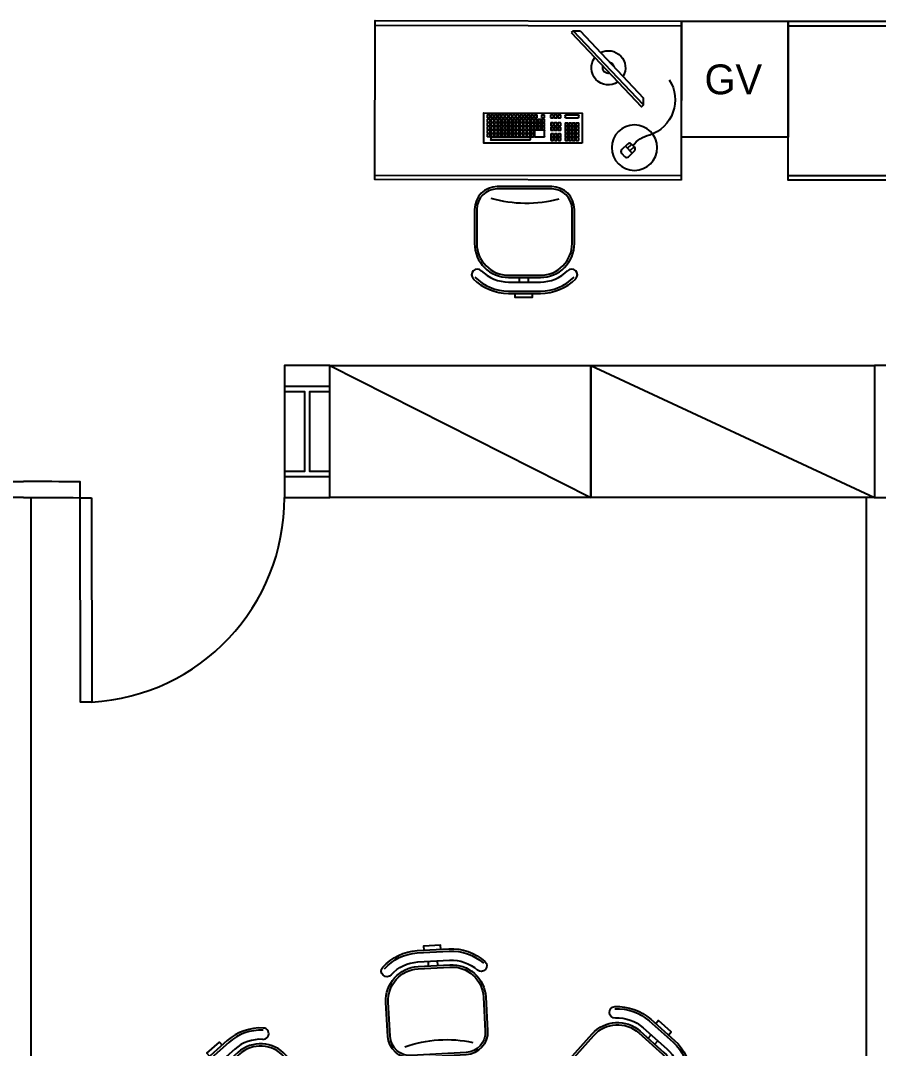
# Model space of a CAD drawing. Extents: x -1.7 to 87, y -33.6 to 19.
# Drawn here: x 6.367 to 10.148, y 4.284 to 8.809 of the extents above; entities that cross this region are included whole.
import ezdxf

# ---------------------------------------------------------------- set-up
doc = ezdxf.new("R2010")
doc.units = 0
for name, color, linetype in [('AR-ARMÁRIOS', 2, 'Continuous'), ('AR-DIV', 2, 'Continuous'), ('AR-EST', 4, 'Continuous'), ('AR-MOB', 2, 'Continuous'), ('AR-POR', 1, 'Continuous')]:
    doc.layers.add(name, color=color, linetype=linetype)

# ---------------------------------------------------------------- blocks, each defined once
blk = doc.blocks.new('CADEIRA-S')
at = {"color": 2}
for p, q in [((0.0718, 0.2686), (-0.0682, 0.2686)), ((0.0718, 0.2186), (-0.0682, 0.2186)), ((0.0718, 0.1986), (-0.0682, 0.1986)), ((-0.2182, 0.0486), (-0.2182, -0.1014)), ((0.2218, -0.1014), (0.2218, 0.0486)), ((-0.1182, -0.2014), (0.1218, -0.2014))]:
    blk.add_line(p, q, dxfattribs=at)
at = {"color": 1}
for p, q in [((0.0718, 0.2586), (-0.0682, 0.2586)), ((0.0718, 0.1886), (-0.0682, 0.1886)), ((-0.0148, 0.1986), (-0.0149, 0.2186)), ((0.0252, 0.1986), (0.0251, 0.2186)), ((-0.2082, 0.0486), (-0.2082, -0.1014)), ((0.2118, -0.1014), (0.2118, 0.0486)), ((-0.1182, -0.1914), (0.1218, -0.1914))]:
    blk.add_line(p, q, dxfattribs=at)
at = {"color": 2}
blk.add_lwpolyline([(-0.032, 0.2686), (-0.032, 0.2867), (0.0426, 0.2867), (0.0426, 0.2686)], dxfattribs=at)
for centre, radius, start, end in [((-0.0682, 0.0486), 0.22, 90, 135), ((0.0718, 0.0486), 0.22, 45, 90), ((-0.2061, 0.1864), 0.025, 135, 315), ((-0.0682, 0.0486), 0.15, 90, 180), ((-0.0682, 0.0486), 0.17, 90, 135), ((0.0718, 0.0486), 0.17, 45, 90), ((0.0718, 0.0486), 0.15, 0, 90), ((0.2097, 0.1864), 0.025, 225, 45), ((-0.1182, -0.1014), 0.1, 180, 270), ((0.1218, -0.1014), 0.1, 270, 0)]:
    blk.add_arc(centre, radius, start, end, dxfattribs=at)
at = {"color": 1}
for centre, radius, start, end in [((-0.0682, 0.0486), 0.21, 90, 135), ((0.0718, 0.0486), 0.21, 45, 90), ((-0.0682, 0.0486), 0.14, 90, 180), ((0.0718, 0.0486), 0.14, 0, 90), ((-0.1182, -0.1014), 0.09, 180, 270), ((-0.0052, -0.6823), 0.5534, 73.6911, 105.2491), ((0.1218, -0.1014), 0.09, 270, 0)]:
    blk.add_arc(centre, radius, start, end, dxfattribs=at)
blk = doc.blocks.new('MESA PARA RECEPCIONISTA')
at = {"color": 1}
for p, q in [((7.9996, 1.93), (6.6482, 1.93)), ((7.9982, 1.27), (6.6482, 1.27))]:
    blk.add_line(p, q, dxfattribs=at)
at = {"color": 2}
for p, q in [((7.0949, 1.9066), (6.814, 1.6113)), ((7.1249, 1.9073), (7.0949, 1.9066)), ((6.8147, 1.5813), (6.814, 1.6113)), ((6.8664, 1.4074), (6.8848, 1.3899)), ((6.8848, 1.3899), (6.8664, 1.4074)), ((6.8558, 1.3963), (6.8742, 1.3788)), ((6.8942, 1.3998), (6.864, 1.368))]:
    blk.add_line(p, q, dxfattribs=at)
at = {"color": 252}
for p, q in [((7.0996, 1.5258), (7.0996, 1.5341)), ((7.1012, 1.5357), (7.158, 1.5357)), ((7.158, 1.5242), (7.1012, 1.5242)), ((7.1596, 1.5341), (7.1596, 1.5258)), ((7.2505, 1.4412), (7.2505, 1.4667)), ((7.2521, 1.4683), (7.2932, 1.4683)), ((7.2948, 1.4667), (7.2948, 1.4412)), ((7.2164, 1.4367), (7.2208, 1.4367)), ((7.2164, 1.4243), (7.2208, 1.4243)), ((7.2932, 1.4396), (7.2521, 1.4396)), ((7.3143, 1.4462), (7.3143, 1.4419)), ((7.3143, 1.4351), (7.3143, 1.4259)), ((7.3159, 1.4367), (7.4851, 1.4367)), ((7.3159, 1.4243), (7.4851, 1.4243)), ((7.4867, 1.4462), (7.4867, 1.4419)), ((7.4867, 1.4351), (7.4867, 1.4259))]:
    blk.add_line(p, q, dxfattribs=at)
at = {"color": 2}
for points in [[(6.6482, 1.25), (7.9982, 1.25), (7.9982, 1.95), (6.6482, 1.95)], [(7.085, 1.4119), (7.5179, 1.4119), (7.5179, 1.5445), (7.085, 1.5445)]]:
    blk.add_lwpolyline(points, close=True, dxfattribs=at)
at = {"color": 1}
blk.add_lwpolyline([(7.134, 1.8987), (6.8238, 1.5727), (6.8147, 1.5813), (7.1249, 1.9073)], close=True, dxfattribs=at)
at = {"color": 252}
for points in [[(7.1118, 1.4988), (7.1118, 1.4902, -0.414214), (7.1099, 1.4883), (7.1013, 1.4883, -0.414214), (7.0994, 1.4902), (7.0994, 1.4988, -0.414214), (7.1013, 1.5007), (7.1099, 1.5007, -0.414214)], [(7.1278, 1.4988), (7.1278, 1.4902, -0.414214), (7.1259, 1.4883), (7.1173, 1.4883, -0.414214), (7.1154, 1.4902), (7.1154, 1.4988, -0.414214), (7.1173, 1.5007), (7.1259, 1.5007, -0.414214)], [(7.1438, 1.4988), (7.1438, 1.4902, -0.414214), (7.1419, 1.4883), (7.1333, 1.4883, -0.414214), (7.1314, 1.4902), (7.1314, 1.4988, -0.414214), (7.1333, 1.5007), (7.1419, 1.5007, -0.414214)], [(7.1598, 1.4988), (7.1598, 1.4902, -0.414214), (7.1579, 1.4883), (7.1493, 1.4883, -0.414214), (7.1474, 1.4902), (7.1474, 1.4988, -0.414214), (7.1493, 1.5007), (7.1579, 1.5007, -0.414214)], [(7.1914, 1.4992), (7.1914, 1.4905, -0.414214), (7.1895, 1.4886), (7.1808, 1.4886, -0.414214), (7.1789, 1.4905), (7.1789, 1.4992, -0.414214), (7.1808, 1.5011), (7.1895, 1.5011, -0.414214)], [(7.1917, 1.534), (7.1917, 1.5253, -0.414214), (7.1898, 1.5234), (7.1811, 1.5234, -0.414214), (7.1792, 1.5253), (7.1792, 1.534, -0.414214), (7.1811, 1.5359), (7.1898, 1.5359, -0.414214)], [(7.2074, 1.4992), (7.2074, 1.4905, -0.414214), (7.2055, 1.4886), (7.1968, 1.4886, -0.414214), (7.1949, 1.4905), (7.1949, 1.4992, -0.414214), (7.1968, 1.5011), (7.2055, 1.5011, -0.414214)], [(7.2077, 1.534), (7.2077, 1.5253, -0.414214), (7.2058, 1.5234), (7.1971, 1.5234, -0.414214), (7.1952, 1.5253), (7.1952, 1.534, -0.414214), (7.1971, 1.5359), (7.2058, 1.5359, -0.414214)], [(7.2234, 1.4992), (7.2234, 1.4905, -0.414214), (7.2215, 1.4886), (7.2128, 1.4886, -0.414214), (7.2109, 1.4905), (7.2109, 1.4992, -0.414214), (7.2128, 1.5011), (7.2215, 1.5011, -0.414214)], [(7.2237, 1.534), (7.2237, 1.5253, -0.414214), (7.2218, 1.5234), (7.2131, 1.5234, -0.414214), (7.2112, 1.5253), (7.2112, 1.534, -0.414214), (7.2131, 1.5359), (7.2218, 1.5359, -0.414214)], [(7.2627, 1.5146), (7.2627, 1.5059, -0.414214), (7.2608, 1.504), (7.2522, 1.504, -0.414214), (7.2503, 1.5059), (7.2503, 1.5146, -0.414214), (7.2522, 1.5164), (7.2608, 1.5164, -0.414214)], [(7.2627, 1.4986), (7.2627, 1.4899, -0.414214), (7.2608, 1.488), (7.2522, 1.488, -0.414214), (7.2503, 1.4899), (7.2503, 1.4986, -0.414214), (7.2522, 1.5004), (7.2608, 1.5004, -0.414214)], [(7.2634, 1.5337), (7.2634, 1.525, -0.414214), (7.2615, 1.5232), (7.2529, 1.5232, -0.414214), (7.251, 1.525), (7.251, 1.5337, -0.414214), (7.2529, 1.5356), (7.2615, 1.5356, -0.414214)], [(7.2787, 1.5146), (7.2787, 1.5059, -0.414214), (7.2768, 1.504), (7.2682, 1.504, -0.414214), (7.2663, 1.5059), (7.2663, 1.5146, -0.414214), (7.2682, 1.5164), (7.2768, 1.5164, -0.414214)], [(7.2787, 1.4986), (7.2787, 1.4899, -0.414214), (7.2768, 1.488), (7.2682, 1.488, -0.414214), (7.2663, 1.4899), (7.2663, 1.4986, -0.414214), (7.2682, 1.5004), (7.2768, 1.5004, -0.414214)], [(7.2947, 1.5146), (7.2947, 1.5059, -0.414214), (7.2928, 1.504), (7.2842, 1.504, -0.414214), (7.2823, 1.5059), (7.2823, 1.5146, -0.414214), (7.2842, 1.5164), (7.2928, 1.5164, -0.414214)], [(7.2947, 1.4986), (7.2947, 1.4899, -0.414214), (7.2928, 1.488), (7.2842, 1.488, -0.414214), (7.2823, 1.4899), (7.2823, 1.4986, -0.414214), (7.2842, 1.5004), (7.2928, 1.5004, -0.414214)], [(7.2954, 1.5337), (7.2954, 1.525, -0.414214), (7.2935, 1.5232), (7.2849, 1.5232, -0.414214), (7.283, 1.525), (7.283, 1.5337, -0.414214), (7.2849, 1.5356), (7.2935, 1.5356, -0.414214)], [(7.3107, 1.5146), (7.3107, 1.5059, -0.414214), (7.3088, 1.504), (7.3002, 1.504, -0.414214), (7.2983, 1.5059), (7.2983, 1.5146, -0.414214), (7.3002, 1.5164), (7.3088, 1.5164, -0.414214)], [(7.3107, 1.4986), (7.3107, 1.4899, -0.414214), (7.3088, 1.488), (7.3002, 1.488, -0.414214), (7.2983, 1.4899), (7.2983, 1.4986, -0.414214), (7.3002, 1.5004), (7.3088, 1.5004, -0.414214)], [(7.3114, 1.5337), (7.3114, 1.525, -0.414214), (7.3095, 1.5232), (7.3009, 1.5232, -0.414214), (7.299, 1.525), (7.299, 1.5337, -0.414214), (7.3009, 1.5356), (7.3095, 1.5356, -0.414214)], [(7.3267, 1.5146), (7.3267, 1.5059, -0.414214), (7.3248, 1.504), (7.3162, 1.504, -0.414214), (7.3143, 1.5059), (7.3143, 1.5146, -0.414214), (7.3162, 1.5164), (7.3248, 1.5164, -0.414214)], [(7.3267, 1.4986), (7.3267, 1.4899, -0.414214), (7.3248, 1.488), (7.3162, 1.488, -0.414214), (7.3143, 1.4899), (7.3143, 1.4986, -0.414214), (7.3162, 1.5004), (7.3248, 1.5004, -0.414214)], [(7.3274, 1.5337), (7.3274, 1.525, -0.414214), (7.3255, 1.5232), (7.3169, 1.5232, -0.414214), (7.315, 1.525), (7.315, 1.5337, -0.414214), (7.3169, 1.5356), (7.3255, 1.5356, -0.414214)], [(7.3427, 1.5146), (7.3427, 1.5059, -0.414214), (7.3408, 1.504), (7.3322, 1.504, -0.414214), (7.3303, 1.5059), (7.3303, 1.5146, -0.414214), (7.3322, 1.5164), (7.3408, 1.5164, -0.414214)], [(7.3427, 1.4986), (7.3427, 1.4899, -0.414214), (7.3408, 1.488), (7.3322, 1.488, -0.414214), (7.3303, 1.4899), (7.3303, 1.4986, -0.414214), (7.3322, 1.5004), (7.3408, 1.5004, -0.414214)], [(7.3434, 1.5337), (7.3434, 1.525, -0.414214), (7.3415, 1.5232), (7.3329, 1.5232, -0.414214), (7.331, 1.525), (7.331, 1.5337, -0.414214), (7.3329, 1.5356), (7.3415, 1.5356, -0.414214)], [(7.3587, 1.5146), (7.3587, 1.5059, -0.414214), (7.3568, 1.504), (7.3482, 1.504, -0.414214), (7.3463, 1.5059), (7.3463, 1.5146, -0.414214), (7.3482, 1.5164), (7.3568, 1.5164, -0.414214)], [(7.3587, 1.4986), (7.3587, 1.4899, -0.414214), (7.3568, 1.488), (7.3482, 1.488, -0.414214), (7.3463, 1.4899), (7.3463, 1.4986, -0.414214), (7.3482, 1.5004), (7.3568, 1.5004, -0.414214)], [(7.3594, 1.5337), (7.3594, 1.525, -0.414214), (7.3575, 1.5232), (7.3489, 1.5232, -0.414214), (7.347, 1.525), (7.347, 1.5337, -0.414214), (7.3489, 1.5356), (7.3575, 1.5356, -0.414214)], [(7.3747, 1.5146), (7.3747, 1.5059, -0.414214), (7.3728, 1.504), (7.3642, 1.504, -0.414214), (7.3623, 1.5059), (7.3623, 1.5146, -0.414214), (7.3642, 1.5164), (7.3728, 1.5164, -0.414214)], [(7.3747, 1.4986), (7.3747, 1.4899, -0.414214), (7.3728, 1.488), (7.3642, 1.488, -0.414214), (7.3623, 1.4899), (7.3623, 1.4986, -0.414214), (7.3642, 1.5004), (7.3728, 1.5004, -0.414214)], [(7.3754, 1.5337), (7.3754, 1.525, -0.414214), (7.3735, 1.5232), (7.3649, 1.5232, -0.414214), (7.363, 1.525), (7.363, 1.5337, -0.414214), (7.3649, 1.5356), (7.3735, 1.5356, -0.414214)], [(7.3907, 1.5146), (7.3907, 1.5059, -0.414214), (7.3888, 1.504), (7.3802, 1.504, -0.414214), (7.3783, 1.5059), (7.3783, 1.5146, -0.414214), (7.3802, 1.5164), (7.3888, 1.5164, -0.414214)], [(7.3907, 1.4986), (7.3907, 1.4899, -0.414214), (7.3888, 1.488), (7.3802, 1.488, -0.414214), (7.3783, 1.4899), (7.3783, 1.4986, -0.414214), (7.3802, 1.5004), (7.3888, 1.5004, -0.414214)], [(7.3914, 1.5337), (7.3914, 1.525, -0.414214), (7.3895, 1.5232), (7.3809, 1.5232, -0.414214), (7.379, 1.525), (7.379, 1.5337, -0.414214), (7.3809, 1.5356), (7.3895, 1.5356, -0.414214)], [(7.4067, 1.5146), (7.4067, 1.5059, -0.414214), (7.4048, 1.504), (7.3962, 1.504, -0.414214), (7.3943, 1.5059), (7.3943, 1.5146, -0.414214), (7.3962, 1.5164), (7.4048, 1.5164, -0.414214)], [(7.4067, 1.4986), (7.4067, 1.4899, -0.414214), (7.4048, 1.488), (7.3962, 1.488, -0.414214), (7.3943, 1.4899), (7.3943, 1.4986, -0.414214), (7.3962, 1.5004), (7.4048, 1.5004, -0.414214)], [(7.4074, 1.5337), (7.4074, 1.525, -0.414214), (7.4055, 1.5232), (7.3969, 1.5232, -0.414214), (7.395, 1.525), (7.395, 1.5337, -0.414214), (7.3969, 1.5356), (7.4055, 1.5356, -0.414214)], [(7.4227, 1.5146), (7.4227, 1.5059, -0.414214), (7.4208, 1.504), (7.4122, 1.504, -0.414214), (7.4103, 1.5059), (7.4103, 1.5146, -0.414214), (7.4122, 1.5164), (7.4208, 1.5164, -0.414214)], [(7.4227, 1.4986), (7.4227, 1.4899, -0.414214), (7.4208, 1.488), (7.4122, 1.488, -0.414214), (7.4103, 1.4899), (7.4103, 1.4986, -0.414214), (7.4122, 1.5004), (7.4208, 1.5004, -0.414214)], [(7.4234, 1.5337), (7.4234, 1.525, -0.414214), (7.4215, 1.5232), (7.4129, 1.5232, -0.414214), (7.411, 1.525), (7.411, 1.5337, -0.414214), (7.4129, 1.5356), (7.4215, 1.5356, -0.414214)], [(7.4387, 1.5146), (7.4387, 1.5059, -0.414214), (7.4368, 1.504), (7.4282, 1.504, -0.414214), (7.4263, 1.5059), (7.4263, 1.5146, -0.414214), (7.4282, 1.5164), (7.4368, 1.5164, -0.414214)], [(7.4387, 1.4986), (7.4387, 1.4899, -0.414214), (7.4368, 1.488), (7.4282, 1.488, -0.414214), (7.4263, 1.4899), (7.4263, 1.4986, -0.414214), (7.4282, 1.5004), (7.4368, 1.5004, -0.414214)], [(7.4394, 1.5337), (7.4394, 1.525, -0.414214), (7.4375, 1.5232), (7.4289, 1.5232, -0.414214), (7.427, 1.525), (7.427, 1.5337, -0.414214), (7.4289, 1.5356), (7.4375, 1.5356, -0.414214)], [(7.4547, 1.5146), (7.4547, 1.5059, -0.414214), (7.4528, 1.504), (7.4442, 1.504, -0.414214), (7.4423, 1.5059), (7.4423, 1.5146, -0.414214), (7.4442, 1.5164), (7.4528, 1.5164, -0.414214)], [(7.4547, 1.4986), (7.4547, 1.4899, -0.414214), (7.4528, 1.488), (7.4442, 1.488, -0.414214), (7.4423, 1.4899), (7.4423, 1.4986, -0.414214), (7.4442, 1.5004), (7.4528, 1.5004, -0.414214)], [(7.4554, 1.5337), (7.4554, 1.525, -0.414214), (7.4535, 1.5232), (7.4449, 1.5232, -0.414214), (7.443, 1.525), (7.443, 1.5337, -0.414214), (7.4449, 1.5356), (7.4535, 1.5356, -0.414214)], [(7.4707, 1.5146), (7.4707, 1.5059, -0.414214), (7.4688, 1.504), (7.4602, 1.504, -0.414214), (7.4583, 1.5059), (7.4583, 1.5146, -0.414214), (7.4602, 1.5164), (7.4688, 1.5164, -0.414214)], [(7.4707, 1.4986), (7.4707, 1.4899, -0.414214), (7.4688, 1.488), (7.4602, 1.488, -0.414214), (7.4583, 1.4899), (7.4583, 1.4986, -0.414214), (7.4602, 1.5004), (7.4688, 1.5004, -0.414214)], [(7.4714, 1.5337), (7.4714, 1.525, -0.414214), (7.4695, 1.5232), (7.4609, 1.5232, -0.414214), (7.459, 1.525), (7.459, 1.5337, -0.414214), (7.4609, 1.5356), (7.4695, 1.5356, -0.414214)], [(7.4867, 1.5146), (7.4867, 1.5059, -0.414214), (7.4848, 1.504), (7.4762, 1.504, -0.414214), (7.4743, 1.5059), (7.4743, 1.5146, -0.414214), (7.4762, 1.5164), (7.4848, 1.5164, -0.414214)], [(7.4867, 1.4986), (7.4867, 1.4899, -0.414214), (7.4848, 1.488), (7.4762, 1.488, -0.414214), (7.4743, 1.4899), (7.4743, 1.4986, -0.414214), (7.4762, 1.5004), (7.4848, 1.5004, -0.414214)], [(7.4874, 1.5337), (7.4874, 1.525, -0.414214), (7.4855, 1.5232), (7.4769, 1.5232, -0.414214), (7.475, 1.525), (7.475, 1.5337, -0.414214), (7.4769, 1.5356), (7.4855, 1.5356, -0.414214)], [(7.5027, 1.5146), (7.5027, 1.5059, -0.414214), (7.5008, 1.504), (7.4922, 1.504, -0.414214), (7.4903, 1.5059), (7.4903, 1.5146, -0.414214), (7.4922, 1.5164), (7.5008, 1.5164, -0.414214)], [(7.5027, 1.4986), (7.5027, 1.4899, -0.414214), (7.5008, 1.488), (7.4922, 1.488, -0.414214), (7.4903, 1.4899), (7.4903, 1.4986, -0.414214), (7.4922, 1.5004), (7.5008, 1.5004, -0.414214)], [(7.5034, 1.5337), (7.5034, 1.525, -0.414214), (7.5015, 1.5232), (7.4929, 1.5232, -0.414214), (7.491, 1.525), (7.491, 1.5337, -0.414214), (7.4929, 1.5356), (7.5015, 1.5356, -0.414214)], [(7.1118, 1.4828), (7.1118, 1.4742, -0.414214), (7.1099, 1.4723), (7.1013, 1.4723, -0.414214), (7.0994, 1.4742), (7.0994, 1.4828, -0.414214), (7.1013, 1.4847), (7.1099, 1.4847, -0.414214)], [(7.1118, 1.4668), (7.1118, 1.4582, -0.414214), (7.1099, 1.4563), (7.1013, 1.4563, -0.414214), (7.0994, 1.4582), (7.0994, 1.4668, -0.414214), (7.1013, 1.4687), (7.1099, 1.4687, -0.414214)], [(7.1118, 1.4508), (7.1118, 1.4422, -0.414214), (7.1099, 1.4403), (7.1013, 1.4403, -0.414214), (7.0994, 1.4422), (7.0994, 1.4508, -0.414214), (7.1013, 1.4527), (7.1099, 1.4527, -0.414214)], [(7.1278, 1.4828), (7.1278, 1.4742, -0.414214), (7.1259, 1.4723), (7.1173, 1.4723, -0.414214), (7.1154, 1.4742), (7.1154, 1.4828, -0.414214), (7.1173, 1.4847), (7.1259, 1.4847, -0.414214)], [(7.1278, 1.4668), (7.1278, 1.4582, -0.414214), (7.1259, 1.4563), (7.1173, 1.4563, -0.414214), (7.1154, 1.4582), (7.1154, 1.4668, -0.414214), (7.1173, 1.4687), (7.1259, 1.4687, -0.414214)], [(7.1278, 1.4508), (7.1278, 1.4422, -0.414214), (7.1259, 1.4403), (7.1173, 1.4403, -0.414214), (7.1154, 1.4422), (7.1154, 1.4508, -0.414214), (7.1173, 1.4527), (7.1259, 1.4527, -0.414214)], [(7.1438, 1.4828), (7.1438, 1.4742, -0.414214), (7.1419, 1.4723), (7.1333, 1.4723, -0.414214), (7.1314, 1.4742), (7.1314, 1.4828, -0.414214), (7.1333, 1.4847), (7.1419, 1.4847, -0.414214)], [(7.1438, 1.4668), (7.1438, 1.4582, -0.414214), (7.1419, 1.4563), (7.1333, 1.4563, -0.414214), (7.1314, 1.4582), (7.1314, 1.4668, -0.414214), (7.1333, 1.4687), (7.1419, 1.4687, -0.414214)], [(7.1438, 1.4508), (7.1438, 1.4422, -0.414214), (7.1419, 1.4403), (7.1333, 1.4403, -0.414214), (7.1314, 1.4422), (7.1314, 1.4508, -0.414214), (7.1333, 1.4527), (7.1419, 1.4527, -0.414214)], [(7.1598, 1.4828), (7.1598, 1.4742, -0.414214), (7.1579, 1.4723), (7.1493, 1.4723, -0.414214), (7.1474, 1.4742), (7.1474, 1.4828, -0.414214), (7.1493, 1.4847), (7.1579, 1.4847, -0.414214)], [(7.1598, 1.4668), (7.1598, 1.4582, -0.414214), (7.1579, 1.4563), (7.1493, 1.4563, -0.414214), (7.1474, 1.4582), (7.1474, 1.4668, -0.414214), (7.1493, 1.4687), (7.1579, 1.4687, -0.414214)], [(7.1598, 1.4508), (7.1598, 1.4422, -0.414214), (7.1579, 1.4403), (7.1493, 1.4403, -0.414214), (7.1474, 1.4422), (7.1474, 1.4508, -0.414214), (7.1493, 1.4527), (7.1579, 1.4527, -0.414214)], [(7.1907, 1.4508), (7.1907, 1.4422, -0.414214), (7.1888, 1.4403), (7.1801, 1.4403, -0.414214), (7.1782, 1.4422), (7.1782, 1.4508, -0.414214), (7.1801, 1.4527), (7.1888, 1.4527, -0.414214)], [(7.1909, 1.4791), (7.1909, 1.4704, -0.414214), (7.1891, 1.4685), (7.1804, 1.4685, -0.414214), (7.1785, 1.4704), (7.1785, 1.4791, -0.414214), (7.1804, 1.481), (7.1891, 1.481, -0.414214)], [(7.2067, 1.4508), (7.2067, 1.4422, -0.414214), (7.2048, 1.4403), (7.1961, 1.4403, -0.414214), (7.1942, 1.4422), (7.1942, 1.4508, -0.414214), (7.1961, 1.4527), (7.2048, 1.4527, -0.414214)], [(7.2069, 1.4791), (7.2069, 1.4704, -0.414214), (7.2051, 1.4685), (7.1964, 1.4685, -0.414214), (7.1945, 1.4704), (7.1945, 1.4791, -0.414214), (7.1964, 1.481), (7.2051, 1.481, -0.414214)], [(7.2227, 1.4508), (7.2227, 1.4422, -0.414214), (7.2208, 1.4403), (7.2121, 1.4403, -0.414214), (7.2102, 1.4422), (7.2102, 1.4508, -0.414214), (7.2121, 1.4527), (7.2208, 1.4527, -0.414214)], [(7.2229, 1.4791), (7.2229, 1.4704, -0.414214), (7.2211, 1.4685), (7.2124, 1.4685, -0.414214), (7.2105, 1.4704), (7.2105, 1.4791, -0.414214), (7.2124, 1.481), (7.2211, 1.481, -0.414214)], [(7.2627, 1.4826), (7.2627, 1.4739, -0.414214), (7.2608, 1.472), (7.2522, 1.472, -0.414214), (7.2503, 1.4739), (7.2503, 1.4826, -0.414214), (7.2522, 1.4844), (7.2608, 1.4844, -0.414214)], [(7.2787, 1.4826), (7.2787, 1.4739, -0.414214), (7.2768, 1.472), (7.2682, 1.472, -0.414214), (7.2663, 1.4739), (7.2663, 1.4826, -0.414214), (7.2682, 1.4844), (7.2768, 1.4844, -0.414214)], [(7.2947, 1.4826), (7.2947, 1.4739, -0.414214), (7.2928, 1.472), (7.2842, 1.472, -0.414214), (7.2823, 1.4739), (7.2823, 1.4826, -0.414214), (7.2842, 1.4844), (7.2928, 1.4844, -0.414214)], [(7.3107, 1.4826), (7.3107, 1.4739, -0.414214), (7.3088, 1.472), (7.3002, 1.472, -0.414214), (7.2983, 1.4739), (7.2983, 1.4826, -0.414214), (7.3002, 1.4844), (7.3088, 1.4844, -0.414214)], [(7.3107, 1.4666), (7.3107, 1.4579, -0.414214), (7.3088, 1.456), (7.3002, 1.456, -0.414214), (7.2983, 1.4579), (7.2983, 1.4666, -0.414214), (7.3002, 1.4684), (7.3088, 1.4684, -0.414214)], [(7.3107, 1.4506), (7.3107, 1.4419, -0.414214), (7.3088, 1.44), (7.3002, 1.44, -0.414214), (7.2983, 1.4419), (7.2983, 1.4506, -0.414214), (7.3002, 1.4524), (7.3088, 1.4524, -0.414214)], [(7.3267, 1.4826), (7.3267, 1.4739, -0.414214), (7.3248, 1.472), (7.3162, 1.472, -0.414214), (7.3143, 1.4739), (7.3143, 1.4826, -0.414214), (7.3162, 1.4844), (7.3248, 1.4844, -0.414214)], [(7.3267, 1.4666), (7.3267, 1.4579, -0.414214), (7.3248, 1.456), (7.3162, 1.456, -0.414214), (7.3143, 1.4579), (7.3143, 1.4666, -0.414214), (7.3162, 1.4684), (7.3248, 1.4684, -0.414214)], [(7.3267, 1.4506), (7.3267, 1.4419, -0.414214), (7.3248, 1.44), (7.3162, 1.44, -0.414214), (7.3143, 1.4419), (7.3143, 1.4506, -0.414214), (7.3162, 1.4524), (7.3248, 1.4524, -0.414214)], [(7.3427, 1.4826), (7.3427, 1.4739, -0.414214), (7.3408, 1.472), (7.3322, 1.472, -0.414214), (7.3303, 1.4739), (7.3303, 1.4826, -0.414214), (7.3322, 1.4844), (7.3408, 1.4844, -0.414214)], [(7.3427, 1.4666), (7.3427, 1.4579, -0.414214), (7.3408, 1.456), (7.3322, 1.456, -0.414214), (7.3303, 1.4579), (7.3303, 1.4666, -0.414214), (7.3322, 1.4684), (7.3408, 1.4684, -0.414214)], [(7.3427, 1.4506), (7.3427, 1.4419, -0.414214), (7.3408, 1.44), (7.3322, 1.44, -0.414214), (7.3303, 1.4419), (7.3303, 1.4506, -0.414214), (7.3322, 1.4524), (7.3408, 1.4524, -0.414214)], [(7.3587, 1.4826), (7.3587, 1.4739, -0.414214), (7.3568, 1.472), (7.3482, 1.472, -0.414214), (7.3463, 1.4739), (7.3463, 1.4826, -0.414214), (7.3482, 1.4844), (7.3568, 1.4844, -0.414214)], [(7.3587, 1.4666), (7.3587, 1.4579, -0.414214), (7.3568, 1.456), (7.3482, 1.456, -0.414214), (7.3463, 1.4579), (7.3463, 1.4666, -0.414214), (7.3482, 1.4684), (7.3568, 1.4684, -0.414214)], [(7.3587, 1.4506), (7.3587, 1.4419, -0.414214), (7.3568, 1.44), (7.3482, 1.44, -0.414214), (7.3463, 1.4419), (7.3463, 1.4506, -0.414214), (7.3482, 1.4524), (7.3568, 1.4524, -0.414214)], [(7.3747, 1.4826), (7.3747, 1.4739, -0.414214), (7.3728, 1.472), (7.3642, 1.472, -0.414214), (7.3623, 1.4739), (7.3623, 1.4826, -0.414214), (7.3642, 1.4844), (7.3728, 1.4844, -0.414214)], [(7.3747, 1.4666), (7.3747, 1.4579, -0.414214), (7.3728, 1.456), (7.3642, 1.456, -0.414214), (7.3623, 1.4579), (7.3623, 1.4666, -0.414214), (7.3642, 1.4684), (7.3728, 1.4684, -0.414214)], [(7.3747, 1.4506), (7.3747, 1.4419, -0.414214), (7.3728, 1.44), (7.3642, 1.44, -0.414214), (7.3623, 1.4419), (7.3623, 1.4506, -0.414214), (7.3642, 1.4524), (7.3728, 1.4524, -0.414214)], [(7.3907, 1.4826), (7.3907, 1.4739, -0.414214), (7.3888, 1.472), (7.3802, 1.472, -0.414214), (7.3783, 1.4739), (7.3783, 1.4826, -0.414214), (7.3802, 1.4844), (7.3888, 1.4844, -0.414214)], [(7.3907, 1.4666), (7.3907, 1.4579, -0.414214), (7.3888, 1.456), (7.3802, 1.456, -0.414214), (7.3783, 1.4579), (7.3783, 1.4666, -0.414214), (7.3802, 1.4684), (7.3888, 1.4684, -0.414214)], [(7.3907, 1.4506), (7.3907, 1.4419, -0.414214), (7.3888, 1.44), (7.3802, 1.44, -0.414214), (7.3783, 1.4419), (7.3783, 1.4506, -0.414214), (7.3802, 1.4524), (7.3888, 1.4524, -0.414214)], [(7.4067, 1.4826), (7.4067, 1.4739, -0.414214), (7.4048, 1.472), (7.3962, 1.472, -0.414214), (7.3943, 1.4739), (7.3943, 1.4826, -0.414214), (7.3962, 1.4844), (7.4048, 1.4844, -0.414214)], [(7.4067, 1.4666), (7.4067, 1.4579, -0.414214), (7.4048, 1.456), (7.3962, 1.456, -0.414214), (7.3943, 1.4579), (7.3943, 1.4666, -0.414214), (7.3962, 1.4684), (7.4048, 1.4684, -0.414214)], [(7.4067, 1.4506), (7.4067, 1.4419, -0.414214), (7.4048, 1.44), (7.3962, 1.44, -0.414214), (7.3943, 1.4419), (7.3943, 1.4506, -0.414214), (7.3962, 1.4524), (7.4048, 1.4524, -0.414214)], [(7.4227, 1.4826), (7.4227, 1.4739, -0.414214), (7.4208, 1.472), (7.4122, 1.472, -0.414214), (7.4103, 1.4739), (7.4103, 1.4826, -0.414214), (7.4122, 1.4844), (7.4208, 1.4844, -0.414214)], [(7.4227, 1.4666), (7.4227, 1.4579, -0.414214), (7.4208, 1.456), (7.4122, 1.456, -0.414214), (7.4103, 1.4579), (7.4103, 1.4666, -0.414214), (7.4122, 1.4684), (7.4208, 1.4684, -0.414214)], [(7.4227, 1.4506), (7.4227, 1.4419, -0.414214), (7.4208, 1.44), (7.4122, 1.44, -0.414214), (7.4103, 1.4419), (7.4103, 1.4506, -0.414214), (7.4122, 1.4524), (7.4208, 1.4524, -0.414214)], [(7.4387, 1.4826), (7.4387, 1.4739, -0.414214), (7.4368, 1.472), (7.4282, 1.472, -0.414214), (7.4263, 1.4739), (7.4263, 1.4826, -0.414214), (7.4282, 1.4844), (7.4368, 1.4844, -0.414214)], [(7.4387, 1.4666), (7.4387, 1.4579, -0.414214), (7.4368, 1.456), (7.4282, 1.456, -0.414214), (7.4263, 1.4579), (7.4263, 1.4666, -0.414214), (7.4282, 1.4684), (7.4368, 1.4684, -0.414214)], [(7.4387, 1.4506), (7.4387, 1.4419, -0.414214), (7.4368, 1.44), (7.4282, 1.44, -0.414214), (7.4263, 1.4419), (7.4263, 1.4506, -0.414214), (7.4282, 1.4524), (7.4368, 1.4524, -0.414214)], [(7.4547, 1.4826), (7.4547, 1.4739, -0.414214), (7.4528, 1.472), (7.4442, 1.472, -0.414214), (7.4423, 1.4739), (7.4423, 1.4826, -0.414214), (7.4442, 1.4844), (7.4528, 1.4844, -0.414214)], [(7.4547, 1.4666), (7.4547, 1.4579, -0.414214), (7.4528, 1.456), (7.4442, 1.456, -0.414214), (7.4423, 1.4579), (7.4423, 1.4666, -0.414214), (7.4442, 1.4684), (7.4528, 1.4684, -0.414214)], [(7.4547, 1.4506), (7.4547, 1.4419, -0.414214), (7.4528, 1.44), (7.4442, 1.44, -0.414214), (7.4423, 1.4419), (7.4423, 1.4506, -0.414214), (7.4442, 1.4524), (7.4528, 1.4524, -0.414214)], [(7.4707, 1.4826), (7.4707, 1.4739, -0.414214), (7.4688, 1.472), (7.4602, 1.472, -0.414214), (7.4583, 1.4739), (7.4583, 1.4826, -0.414214), (7.4602, 1.4844), (7.4688, 1.4844, -0.414214)], [(7.4707, 1.4666), (7.4707, 1.4579, -0.414214), (7.4688, 1.456), (7.4602, 1.456, -0.414214), (7.4583, 1.4579), (7.4583, 1.4666, -0.414214), (7.4602, 1.4684), (7.4688, 1.4684, -0.414214)], [(7.4707, 1.4506), (7.4707, 1.4419, -0.414214), (7.4688, 1.44), (7.4602, 1.44, -0.414214), (7.4583, 1.4419), (7.4583, 1.4506, -0.414214), (7.4602, 1.4524), (7.4688, 1.4524, -0.414214)], [(7.4867, 1.4826), (7.4867, 1.4739, -0.414214), (7.4848, 1.472), (7.4762, 1.472, -0.414214), (7.4743, 1.4739), (7.4743, 1.4826, -0.414214), (7.4762, 1.4844), (7.4848, 1.4844, -0.414214)], [(7.4867, 1.4666), (7.4867, 1.4579, -0.414214), (7.4848, 1.456), (7.4762, 1.456, -0.414214), (7.4743, 1.4579), (7.4743, 1.4666, -0.414214), (7.4762, 1.4684), (7.4848, 1.4684, -0.414214)], [(7.4867, 1.4506), (7.4867, 1.4419, -0.414214), (7.4848, 1.44), (7.4762, 1.44, -0.414214), (7.4743, 1.4419), (7.4743, 1.4506, -0.414214), (7.4762, 1.4524), (7.4848, 1.4524, -0.414214)], [(7.5027, 1.4826), (7.5027, 1.4739, -0.414214), (7.5008, 1.472), (7.4922, 1.472, -0.414214), (7.4903, 1.4739), (7.4903, 1.4826, -0.414214), (7.4922, 1.4844), (7.5008, 1.4844, -0.414214)], [(7.5027, 1.4666), (7.5027, 1.4579, -0.414214), (7.5008, 1.456), (7.4922, 1.456, -0.414214), (7.4903, 1.4579), (7.4903, 1.4666, -0.414214), (7.4922, 1.4684), (7.5008, 1.4684, -0.414214)], [(7.5027, 1.4506), (7.5027, 1.4419, -0.414214), (7.5008, 1.44), (7.4922, 1.44, -0.414214), (7.4903, 1.4419), (7.4903, 1.4506, -0.414214), (7.4922, 1.4524), (7.5008, 1.4524, -0.414214)], [(7.1118, 1.4348), (7.1118, 1.4262, -0.414214), (7.1099, 1.4243), (7.1013, 1.4243, -0.414214), (7.0994, 1.4262), (7.0994, 1.4348, -0.414214), (7.1013, 1.4367), (7.1099, 1.4367, -0.414214)], [(7.1278, 1.4348), (7.1278, 1.4262, -0.414214), (7.1259, 1.4243), (7.1173, 1.4243, -0.414214), (7.1154, 1.4262), (7.1154, 1.4348, -0.414214), (7.1173, 1.4367), (7.1259, 1.4367, -0.414214)], [(7.1438, 1.4348), (7.1438, 1.4262, -0.414214), (7.1419, 1.4243), (7.1333, 1.4243, -0.414214), (7.1314, 1.4262), (7.1314, 1.4348, -0.414214), (7.1333, 1.4367), (7.1419, 1.4367, -0.414214)], [(7.1598, 1.4348), (7.1598, 1.4262, -0.414214), (7.1579, 1.4243), (7.1493, 1.4243, -0.414214), (7.1474, 1.4262), (7.1474, 1.4348, -0.414214), (7.1493, 1.4367), (7.1579, 1.4367, -0.414214)], [(7.1907, 1.4348), (7.1907, 1.4262, -0.414214), (7.1888, 1.4243), (7.1801, 1.4243, -0.414214), (7.1782, 1.4262), (7.1782, 1.4348, -0.414214), (7.1801, 1.4367), (7.1888, 1.4367, -0.414214)], [(7.2067, 1.4348), (7.2067, 1.4262, -0.414214), (7.2048, 1.4243), (7.1961, 1.4243, -0.414214), (7.1942, 1.4262), (7.1942, 1.4348, -0.414214), (7.1961, 1.4367), (7.2048, 1.4367, -0.414214)], [(7.2227, 1.4348), (7.2227, 1.4262, -0.414214), (7.2208, 1.4243), (7.2121, 1.4243, -0.414214), (7.2102, 1.4262), (7.2102, 1.4348, -0.414214), (7.2121, 1.4367), (7.2208, 1.4367, -0.414214)]]:
    blk.add_lwpolyline(points, format="xyb", close=True, dxfattribs=at)
at = {"color": 2}
blk.add_lwpolyline([(6.8973, 1.3536, -0.414214), (6.8796, 1.3531), (6.8546, 1.3769, -0.414214), (6.8542, 1.3946), (6.8672, 1.4083, -0.414214), (6.8849, 1.4087), (6.9099, 1.3849, -0.414214), (6.9103, 1.3673)], format="xyb", close=True, dxfattribs=at)
at = {"color": 1}
blk.add_circle((6.8541, 1.3929), 0.1, dxfattribs=at)
for radius, start, end in [(0.075, 62.8568, 209.997), (0.075, 236.021, 36.8328), (0.025, 104.4788, 168.375), (0.025, 256.4269, 16.4269)]:
    blk.add_arc((6.9698, 1.7443), radius, start, end, dxfattribs=at)
at = {"color": 2}
for centre, radius, start, end in [((6.8377, 1.6031), 0.1625, 147.1546, 251.8569), ((6.7616, 1.3281), 0.1233, 36.4724, 78.0568)]:
    blk.add_arc(centre, radius, start, end, dxfattribs=at)
at = {"color": 252}
for centre, start, end in [((7.1012, 1.5341), 90, 180), ((7.1012, 1.5258), 180, 270), ((7.158, 1.5341), 360, 90), ((7.158, 1.5258), 270, 360), ((7.2521, 1.4667), 90, 180), ((7.2932, 1.4667), 360, 90), ((7.2521, 1.4412), 180, 270), ((7.2932, 1.4412), 270, 360), ((7.3159, 1.4351), 90, 180), ((7.3159, 1.4259), 180, 270), ((7.4851, 1.4351), 360, 90), ((7.4851, 1.4259), 270, 360)]:
    blk.add_arc(centre, 0.0016, start, end, dxfattribs=at)
blk = doc.blocks.new('GAVETEIRO GRANDE')
at = {"color": 2}
blk.add_lwpolyline([(10564.0013, -224.2201), (10563.5313, -224.2201), (10563.5313, -223.7101), (10564.0013, -223.7101)], close=True, dxfattribs=at)
blk.add_text('GV', height=0.13125, rotation=360, dxfattribs=at).set_placement((10563.6329, -224.0318))
blk = doc.blocks.new('A$C756E63DE')
at = {"color": 2, "linetype": 'ByBlock'}
blk.add_circle((1.4677, 1.3128), 0.9, dxfattribs=at)
at = {"color": 0, "linetype": 'ByBlock', "xscale": -1}
for p, rotation in [((1.4084, 2.4265), 3.180069614037463), ((2.2256, 2.1404), 318.1800696140375), ((0.694, 0.5069), 138.1800696140375), ((1.4531, 0.1968), 183.1800696140375)]:
    blk.add_blockref('CADEIRA-S', p, dxfattribs=dict(at, rotation=rotation))
at = {"color": 0, "linetype": 'ByBlock'}
for p, rotation in [((0.6105, 2.0464), 41.8199303859625), ((0.3337, 1.3571), 86.81993038596254), ((2.5857, 1.3542), 266.8199303859625), ((2.2193, 0.4727), 221.8199303859624)]:
    blk.add_blockref('CADEIRA-S', p, dxfattribs=dict(at, rotation=rotation))

msp = doc.modelspace()

# ---------------------------------------------------------------- linework, layer by layer
at = {"layer": 'AR-ARMÁRIOS', "color": 1}
msp.add_line((7.73, 7.29), (8.88, 6.71), dxfattribs=at)
at = {"layer": 'AR-ARMÁRIOS'}
msp.add_lwpolyline([(7.73, 6.71), (7.73, 7.29), (7.53, 7.29), (7.53, 6.71)], close=True, dxfattribs=at)
for points in [[(7.73, 6.71), (7.73, 7.29), (8.88, 7.29), (8.88, 6.71), (7.73, 6.71)], [(10.13, 6.71), (8.88, 6.71), (8.88, 7.29), (10.13, 7.29)], [(12.63, 7.29), (10.13, 7.29), (10.13, 6.71), (12.63, 6.71)]]:
    msp.add_lwpolyline(points, dxfattribs=at)
at = {"layer": 'AR-ARMÁRIOS', "color": 1}
msp.add_lwpolyline([(8.88, 7.29), (10.13, 6.71)], dxfattribs=at)
at = {"layer": 'AR-DIV'}
for p, q in [((6.415, -0.05), (6.415, 6.7097)), ((10.095, -0.05), (10.095, 6.71))]:
    msp.add_line(p, q, dxfattribs=at)
for points in [[(6.38, 6.7101, -0.000485), (6.13, 6.7087), (6.1305, 6.7787, 0.000484), (6.38, 6.7801, 0.000484)], [(6.38, 6.7101, 0.000485), (6.63, 6.7087), (6.6295, 6.7787, -0.000484), (6.38, 6.7801, -0.000484)]]:
    msp.add_lwpolyline(points, format="xyb", dxfattribs=at)
at = {"layer": 'AR-EST'}
for points in [[(7.53, 7.2), (7.73, 7.2)], [(7.53, 6.825), (7.62, 6.825), (7.62, 7.175), (7.53, 7.175)], [(7.73, 7.175), (7.64, 7.175), (7.64, 6.825), (7.73, 6.825)], [(7.73, 6.8), (7.53, 6.8)]]:
    msp.add_lwpolyline(points, dxfattribs=at)
at = {"layer": 'AR-POR'}
msp.add_lwpolyline([(6.68, 6.7088), (6.6813, 5.8088), (6.6313, 5.8087), (6.63, 6.7087)], close=True, dxfattribs=at)
msp.add_arc((6.63, 6.7073), 0.9, 273.2656, 0.1695, dxfattribs=at)

# ---------------------------------------------------------------- block references
at = {"layer": 'AR-MOB', "xscale": -1, "rotation": 359.8796307595805}
msp.add_blockref('MESA PARA RECEPCIONISTA', (15.9235, 6.8425), dxfattribs=at)
at = {"layer": 'AR-MOB', "color": 251}
msp.add_blockref('GAVETEIRO GRANDE', (-10554.2518, 232.5166), dxfattribs=at)
at = {"layer": 'AR-MOB', "xscale": -1}
msp.add_blockref('MESA PARA RECEPCIONISTA', (17.7476, 6.8565), dxfattribs=at)
at = {"layer": 'AR-MOB', "extrusion": (0, 0, -1), "xscale": -1, "zscale": -1, "rotation": 180}
msp.add_blockref('CADEIRA-S', (-8.5897, 7.8767), dxfattribs=at)
at = {"layer": 'AR-MOB'}
msp.add_blockref('A$C756E63DE', (6.7934, 2.0239), dxfattribs=at)

doc.saveas('drawing.dxf')
